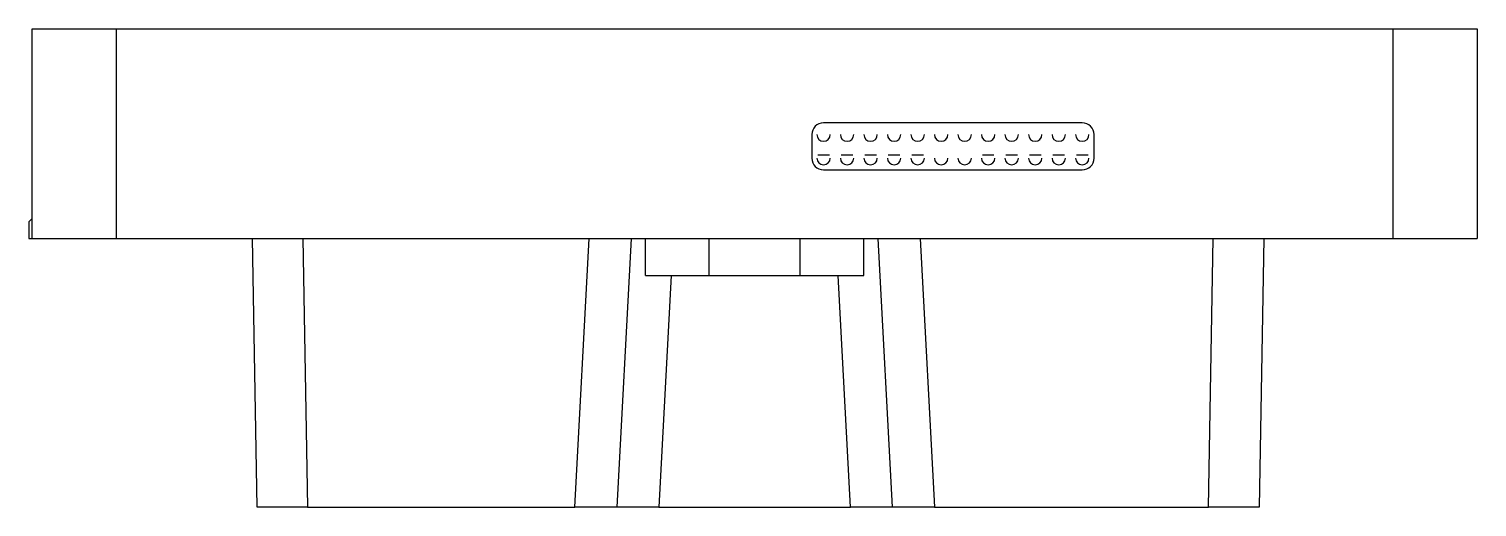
# Paper-space layout '_右视' of a CAD drawing. Header units: millimetres. Extents: x -43.2 to 43, y -16 to 12.5.
import ezdxf

# ---------------------------------------------------------------- set-up
doc = ezdxf.new("R2010")
doc.units = ezdxf.units.MM

psp = doc.layouts.new('_右视')

# ---------------------------------------------------------------- linework, layer by layer
at = {"color": 7, "linetype": 'Continuous', "lineweight": 25}
for p, q in [((-43, 0), (-43, 12.5)), ((-43, 12.5), (43, 12.5)), ((-38, 12.5), (-38, 0)), ((38, 0), (38, 12.5)), ((43, 12.5), (43, 0)), ((19.5, 6.9), (4.1, 6.9)), ((3.4, 6.2), (3.4, 4.8)), ((20.2, 4.8), (20.2, 6.2)), ((3.754, 5), (4.446, 5)), ((5.154, 5), (5.846, 5)), ((6.554, 5), (7.246, 5)), ((7.954, 5), (8.646, 5)), ((9.354, 5), (10.046, 5)), ((13.554, 5), (14.246, 5)), ((14.954, 5), (15.646, 5)), ((16.354, 5), (17.046, 5)), ((17.754, 5), (18.446, 5)), ((19.154, 5), (19.846, 5)), ((4.1, 4.1), (19.5, 4.1)), ((-43, 1.2), (-43.2, 1)), ((-43.2, 1), (-43.2, 0)), ((-43.2, 0), (43, 0)), ((-29.621, -16), (-29.9, 0)), ((-26.9, 0), (-26.621, -16)), ((-10.701, -16), (-9.851, 0)), ((-7.35, 0), (-8.2, -16)), ((-6.5, -2.2), (-6.5, 0)), ((-2.7, -2.2), (-2.7, 0)), ((2.7, -2.2), (2.7, 0)), ((6.5, -2.2), (6.5, 0)), ((8.2, -16), (7.35, 0)), ((9.851, 0), (10.701, -16)), ((27.021, -16), (27.3, 0)), ((30.3, 0), (30.021, -16)), ((-6.5, -2.2), (6.5, -2.2)), ((-4.966, -2.2), (-5.699, -16)), ((5.699, -16), (4.966, -2.2)), ((-26.621, -16), (-10.701, -16)), ((-5.699, -16), (5.699, -16)), ((10.701, -16), (27.021, -16))]:
    psp.add_line(p, q, dxfattribs=at)
for centre, radius, start, end in [((4.1, 6.2), 0.7, 90, 180), ((19.5, 6.2), 0.7, 0, 90), ((4.1, 6.2), 0.4, 180, 0), ((5.5, 6.2), 0.4, 180, 0), ((6.9, 6.2), 0.4, 180, 0), ((8.3, 6.2), 0.4, 180, 0), ((9.7, 6.2), 0.4, 180, 0), ((11.1, 6.2), 0.4, 180, 0), ((12.5, 6.2), 0.4, 180, 0), ((13.9, 6.2), 0.4, 180, 0), ((15.3, 6.2), 0.4, 180, 0), ((16.7, 6.2), 0.4, 180, 0), ((18.1, 6.2), 0.4, 180, 0), ((19.5, 6.2), 0.4, 180, 0), ((4.1, 4.8), 0.7, 180, 270), ((4.1, 4.8), 0.4, 180, 0), ((5.5, 4.8), 0.4, 180, 0), ((6.9, 4.8), 0.4, 180, 0), ((8.3, 4.8), 0.4, 180, 0), ((9.7, 4.8), 0.4, 180, 0), ((11.1, 4.8), 0.4, 180, 0), ((12.5, 4.8), 0.4, 180, 0), ((13.9, 4.8), 0.4, 180, 0), ((15.3, 4.8), 0.4, 180, 0), ((16.7, 4.8), 0.4, 180, 0), ((18.1, 4.8), 0.4, 180, 0), ((19.5, 4.8), 0.4, 180, 0), ((19.5, 4.8), 0.7, 270, 0)]:
    psp.add_arc(centre, radius, start, end, dxfattribs=at)
for points in [[(-26.621, -16), (-26.975, -16), (-27.356, -16), (-28.095, -16), (-28.449, -16), (-29.035, -16), (-29.264, -16), (-29.556, -16), (-29.621, -16), (-29.621, -16)], [(-8.2, -16), (-8.2, -16), (-8.254, -16), (-8.497, -16), (-8.688, -16), (-9.177, -16), (-9.472, -16), (-10.088, -16), (-10.406, -16), (-10.701, -16)], [(-5.699, -16), (-5.994, -16), (-6.312, -16), (-6.928, -16), (-7.223, -16), (-7.712, -16), (-7.903, -16), (-8.146, -16), (-8.2, -16), (-8.2, -16)], [(8.2, -16), (8.2, -16), (8.146, -16), (7.903, -16), (7.712, -16), (7.223, -16), (6.928, -16), (6.312, -16), (5.994, -16), (5.699, -16)], [(10.701, -16), (10.406, -16), (10.088, -16), (9.472, -16), (9.177, -16), (8.688, -16), (8.497, -16), (8.254, -16), (8.2, -16), (8.2, -16)], [(30.021, -16), (30.021, -16), (29.956, -16), (29.664, -16), (29.435, -16), (28.849, -16), (28.495, -16), (27.756, -16), (27.375, -16), (27.021, -16)]]:
    psp.add_open_spline(points, degree=3, knots=[0, 0, 0, 0, 0.25, 0.25, 0.5, 0.5, 0.75, 0.75, 1, 1, 1, 1], dxfattribs=at)

doc.saveas('drawing.dxf')
